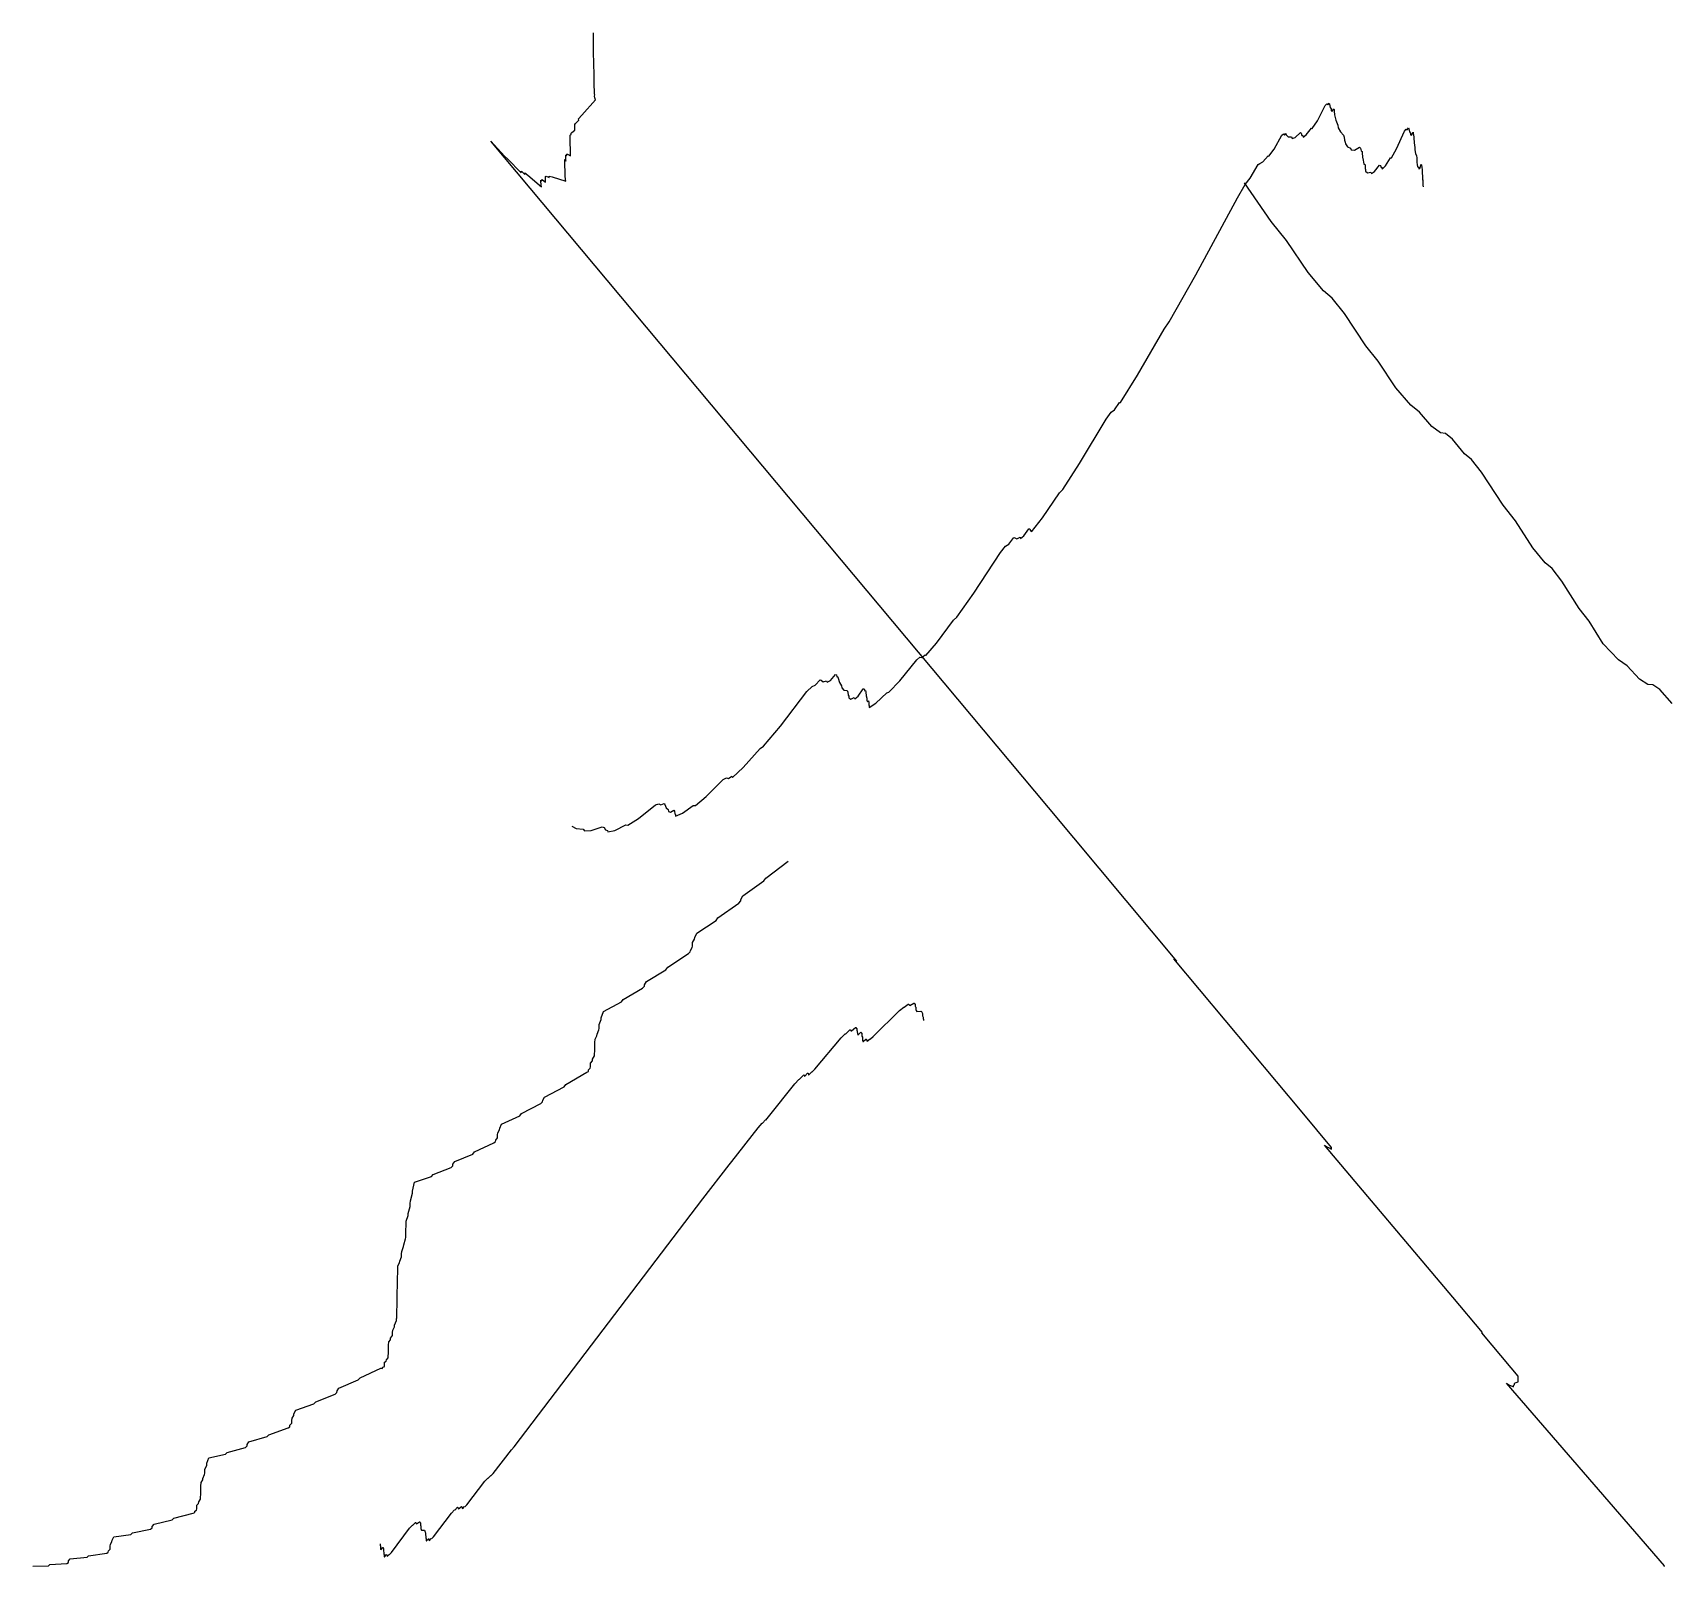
# Model space of a CAD drawing. Header units: metres. Extents: x 0 to 1, y 0 to 1.
# Drawn here: x 0.279 to 0.4181, y 0.6812 to 0.8116 of the extents above; entities that cross this region are included whole.
import ezdxf

# ---------------------------------------------------------------- set-up
doc = ezdxf.new("R2010")
doc.units = ezdxf.units.M

msp = doc.modelspace()

# ---------------------------------------------------------------- linework, layer by layer
at = {"layer": '2', "color": 0}
for p, q in [((0.326695, 0.811513), (0.326695, 0.811622)), ((0.326695, 0.81133), (0.326695, 0.811513)), ((0.326695, 0.811259), (0.326695, 0.81133)), ((0.326695, 0.811155), (0.326695, 0.811259)), ((0.326695, 0.810768), (0.326695, 0.811155)), ((0.326693, 0.80998), (0.326694, 0.810069)), ((0.326721, 0.808994), (0.326693, 0.80998)), ((0.326694, 0.81046), (0.326695, 0.810538)), ((0.326694, 0.810414), (0.326694, 0.81046)), ((0.326694, 0.810305), (0.326694, 0.810414)), ((0.326694, 0.810136), (0.326694, 0.810305)), ((0.326694, 0.810069), (0.326694, 0.810136)), ((0.326695, 0.81065), (0.326695, 0.810768)), ((0.326695, 0.810538), (0.326695, 0.81065)), ((0.326728, 0.808739), (0.326721, 0.808994)), ((0.326728, 0.808631), (0.326728, 0.808739)), ((0.326734, 0.808415), (0.326728, 0.808631)), ((0.326736, 0.808337), (0.326734, 0.808415)), ((0.326736, 0.808228), (0.326736, 0.808337)), ((0.326736, 0.808038), (0.326736, 0.808228)), ((0.326735, 0.807855), (0.326736, 0.807966)), ((0.326742, 0.80775), (0.326735, 0.807855)), ((0.326736, 0.807966), (0.326736, 0.808038)), ((0.326743, 0.807697), (0.326742, 0.80775)), ((0.326743, 0.807584), (0.326743, 0.807697)), ((0.326745, 0.807571), (0.326743, 0.807584)), ((0.326744, 0.807176), (0.326745, 0.807247)), ((0.326744, 0.807072), (0.326744, 0.807176)), ((0.326772, 0.806693), (0.326744, 0.807072)), ((0.326745, 0.807539), (0.326745, 0.807571)), ((0.326745, 0.807431), (0.326745, 0.807539)), ((0.326745, 0.807247), (0.326745, 0.807431)), ((0.325688, 0.804622), (0.326849, 0.805926)), ((0.326779, 0.806577), (0.326772, 0.806693)), ((0.326779, 0.806465), (0.326779, 0.806577)), ((0.326785, 0.806389), (0.326779, 0.806465)), ((0.326787, 0.806343), (0.326785, 0.806389)), ((0.326786, 0.806233), (0.326787, 0.806343)), ((0.326814, 0.806073), (0.326786, 0.806233)), ((0.326821, 0.806007), (0.326814, 0.806073)), ((0.326849, 0.805926), (0.326821, 0.806007)), ((0.388245, 0.804133), (0.388918, 0.805442)), ((0.388918, 0.805442), (0.389045, 0.805563)), ((0.389045, 0.805563), (0.389127, 0.805481)), ((0.389127, 0.805481), (0.389255, 0.805633)), ((0.389255, 0.805633), (0.389279, 0.805535)), ((0.389279, 0.805535), (0.389331, 0.805271)), ((0.32516, 0.803898), (0.325427, 0.804187)), ((0.325421, 0.804293), (0.325688, 0.804622)), ((0.325427, 0.804187), (0.325421, 0.804293)), ((0.387815, 0.803476), (0.388245, 0.804133)), ((0.389331, 0.805271), (0.389413, 0.805138)), ((0.389413, 0.805138), (0.389428, 0.804986)), ((0.389428, 0.804986), (0.38951, 0.80494)), ((0.38951, 0.80494), (0.389638, 0.805149)), ((0.389638, 0.805149), (0.389662, 0.805061)), ((0.389662, 0.805061), (0.389678, 0.804846)), ((0.389678, 0.804846), (0.389702, 0.804789)), ((0.389702, 0.804789), (0.389707, 0.804651)), ((0.389707, 0.804651), (0.389818, 0.804192)), ((0.389818, 0.804192), (0.389994, 0.803753)), ((0.32471, 0.802899), (0.324724, 0.802935)), ((0.32471, 0.80279), (0.32471, 0.802899)), ((0.32471, 0.802608), (0.32471, 0.80279)), ((0.32471, 0.802537), (0.32471, 0.802608)), ((0.324724, 0.802935), (0.324785, 0.802965)), ((0.324784, 0.803077), (0.324845, 0.803147)), ((0.324785, 0.802965), (0.324784, 0.803077)), ((0.324845, 0.803147), (0.325113, 0.803325)), ((0.325098, 0.803803), (0.32516, 0.803898)), ((0.325098, 0.803694), (0.325098, 0.803803)), ((0.325105, 0.803506), (0.325098, 0.803694)), ((0.325106, 0.803434), (0.325105, 0.803506)), ((0.325113, 0.803325), (0.325106, 0.803434)), ((0.384559, 0.801704), (0.385232, 0.80291)), ((0.385232, 0.80291), (0.385359, 0.803012)), ((0.385359, 0.803012), (0.385441, 0.802917)), ((0.385441, 0.802917), (0.385569, 0.80305)), ((0.385569, 0.80305), (0.385593, 0.802948)), ((0.385593, 0.802948), (0.385768, 0.802766)), ((0.385768, 0.802766), (0.386043, 0.802763)), ((0.386043, 0.802763), (0.386095, 0.802635)), ((0.386095, 0.802635), (0.386369, 0.802718)), ((0.386369, 0.802718), (0.386799, 0.80313)), ((0.386799, 0.80313), (0.38688, 0.803081)), ((0.38688, 0.803081), (0.386933, 0.80289)), ((0.386933, 0.80289), (0.387014, 0.802872)), ((0.387014, 0.802872), (0.38703, 0.802741)), ((0.38703, 0.802741), (0.387304, 0.802925)), ((0.387304, 0.802925), (0.387734, 0.803495)), ((0.387734, 0.803495), (0.387815, 0.803476)), ((0.389994, 0.803753), (0.390027, 0.803543)), ((0.390027, 0.803543), (0.390202, 0.803191)), ((0.390202, 0.803191), (0.390477, 0.802921)), ((0.390477, 0.802921), (0.390529, 0.802743)), ((0.390529, 0.802743), (0.390562, 0.802469)), ((0.394986, 0.801759), (0.395658, 0.803256)), ((0.395658, 0.803256), (0.395786, 0.803413)), ((0.395786, 0.803413), (0.395868, 0.803354)), ((0.395868, 0.803354), (0.395996, 0.803542)), ((0.395996, 0.803542), (0.39602, 0.80345)), ((0.39602, 0.80345), (0.396072, 0.803201)), ((0.396072, 0.803201), (0.396154, 0.803091)), ((0.396154, 0.803091), (0.396169, 0.802943)), ((0.396169, 0.802943), (0.396251, 0.80292)), ((0.396251, 0.80292), (0.396379, 0.803164)), ((0.396379, 0.803164), (0.396403, 0.803083)), ((0.396403, 0.803083), (0.396418, 0.802872)), ((0.396418, 0.802872), (0.396443, 0.802823)), ((0.396443, 0.802823), (0.396447, 0.802686)), ((0.396447, 0.802686), (0.396481, 0.802254)), ((0.36538, 0.745729), (0.317956, 0.802411)), ((0.317956, 0.802411), (0.319117, 0.801136)), ((0.324331, 0.801192), (0.324345, 0.801211)), ((0.324331, 0.801083), (0.324331, 0.801192)), ((0.324345, 0.801211), (0.324406, 0.801171)), ((0.324406, 0.801171), (0.324405, 0.801285)), ((0.324405, 0.801285), (0.324466, 0.801285)), ((0.324466, 0.801285), (0.324734, 0.801157)), ((0.324709, 0.802434), (0.32471, 0.802537)), ((0.324716, 0.802019), (0.324709, 0.802434)), ((0.324718, 0.801895), (0.324716, 0.802019)), ((0.324717, 0.801784), (0.324718, 0.801895)), ((0.324719, 0.8017), (0.324717, 0.801784)), ((0.324719, 0.801652), (0.324719, 0.8017)), ((0.324719, 0.801543), (0.324719, 0.801652)), ((0.324726, 0.801348), (0.324719, 0.801543)), ((0.324727, 0.801274), (0.324726, 0.801348)), ((0.324734, 0.801157), (0.324727, 0.801274)), ((0.384129, 0.801113), (0.384559, 0.801704)), ((0.390562, 0.802469), (0.390614, 0.802322)), ((0.390614, 0.802322), (0.390624, 0.802166)), ((0.390624, 0.802166), (0.390799, 0.801916)), ((0.390799, 0.801916), (0.391074, 0.801805)), ((0.391074, 0.801805), (0.391126, 0.801656)), ((0.391126, 0.801656), (0.3914, 0.801632)), ((0.3914, 0.801632), (0.39183, 0.801874)), ((0.39183, 0.801874), (0.391912, 0.801793)), ((0.391912, 0.801793), (0.391964, 0.801582)), ((0.391964, 0.801582), (0.392045, 0.801532)), ((0.392045, 0.801532), (0.392061, 0.801395)), ((0.392061, 0.801395), (0.392094, 0.801048)), ((0.394556, 0.800982), (0.394986, 0.801759)), ((0.396481, 0.802254), (0.396533, 0.801858)), ((0.396533, 0.801858), (0.396543, 0.801656)), ((0.396543, 0.801656), (0.396595, 0.801347)), ((0.396595, 0.801347), (0.396676, 0.801145)), ((0.319117, 0.801136), (0.319385, 0.800889)), ((0.319385, 0.800889), (0.320546, 0.799694)), ((0.320546, 0.799694), (0.320518, 0.799836)), ((0.320518, 0.799836), (0.320579, 0.799811)), ((0.320579, 0.799811), (0.320846, 0.799575)), ((0.32424, 0.800302), (0.324241, 0.800405)), ((0.324268, 0.799881), (0.32424, 0.800302)), ((0.324241, 0.800767), (0.324245, 0.800785)), ((0.324241, 0.800658), (0.324241, 0.800767)), ((0.324241, 0.800476), (0.324241, 0.800658)), ((0.324241, 0.800405), (0.324241, 0.800476)), ((0.324245, 0.800785), (0.324259, 0.800739)), ((0.324259, 0.800739), (0.324258, 0.800853)), ((0.324258, 0.800853), (0.324273, 0.800847)), ((0.324275, 0.799756), (0.324268, 0.799881)), ((0.324273, 0.800847), (0.324334, 0.800696)), ((0.324332, 0.800887), (0.324331, 0.801083)), ((0.324333, 0.800813), (0.324332, 0.800887)), ((0.324334, 0.800696), (0.324333, 0.800813)), ((0.382543, 0.799258), (0.383216, 0.800408)), ((0.383216, 0.800408), (0.383344, 0.800499)), ((0.383344, 0.800499), (0.383618, 0.800641)), ((0.383618, 0.800641), (0.384048, 0.801145)), ((0.384048, 0.801145), (0.384129, 0.801113)), ((0.392094, 0.801048), (0.392146, 0.800786)), ((0.392146, 0.800786), (0.392156, 0.800609)), ((0.392156, 0.800609), (0.392208, 0.800434)), ((0.392208, 0.800434), (0.39229, 0.80044)), ((0.39229, 0.80044), (0.392305, 0.800314)), ((0.392305, 0.800314), (0.392315, 0.800074)), ((0.392315, 0.800074), (0.392331, 0.799979)), ((0.392331, 0.799979), (0.392334, 0.799833)), ((0.392334, 0.799833), (0.392509, 0.799701)), ((0.392509, 0.799701), (0.392783, 0.799774)), ((0.392783, 0.799774), (0.392836, 0.79966)), ((0.392836, 0.79966), (0.39311, 0.799821)), ((0.39311, 0.799821), (0.39354, 0.800352)), ((0.39354, 0.800352), (0.393621, 0.800326)), ((0.393621, 0.800326), (0.393673, 0.800149)), ((0.393673, 0.800149), (0.393755, 0.800154)), ((0.393755, 0.800154), (0.39377, 0.800027)), ((0.39377, 0.800027), (0.394045, 0.800289)), ((0.394045, 0.800289), (0.394474, 0.800979)), ((0.394474, 0.800979), (0.394556, 0.800982)), ((0.396676, 0.801145), (0.396692, 0.800979)), ((0.396692, 0.800979), (0.396702, 0.800714)), ((0.396702, 0.800714), (0.396717, 0.800579)), ((0.396717, 0.800579), (0.39672, 0.800426)), ((0.39672, 0.800426), (0.396772, 0.800218)), ((0.396772, 0.800218), (0.396854, 0.800174)), ((0.396854, 0.800174), (0.39687, 0.800039)), ((0.39687, 0.800039), (0.396951, 0.800081)), ((0.396951, 0.800081), (0.397079, 0.800429)), ((0.397079, 0.800429), (0.397103, 0.800368)), ((0.397103, 0.800368), (0.397119, 0.800169)), ((0.397119, 0.800169), (0.397143, 0.800139)), ((0.397143, 0.800139), (0.397148, 0.800006)), ((0.397148, 0.800006), (0.397158, 0.799668)), ((0.320846, 0.799575), (0.32084, 0.799694)), ((0.32084, 0.799694), (0.321107, 0.799498)), ((0.321107, 0.799498), (0.322269, 0.798521)), ((0.322205, 0.798953), (0.322206, 0.799061)), ((0.322234, 0.798737), (0.322205, 0.798953)), ((0.322206, 0.799061), (0.32222, 0.799076)), ((0.32222, 0.799076), (0.322282, 0.799018)), ((0.32224, 0.798658), (0.322234, 0.798737)), ((0.322269, 0.798521), (0.32224, 0.798658)), ((0.322282, 0.799018), (0.32228, 0.799132)), ((0.32228, 0.799132), (0.322342, 0.799113)), ((0.322342, 0.799113), (0.322609, 0.798906)), ((0.322594, 0.799405), (0.322656, 0.799411)), ((0.322594, 0.799296), (0.322594, 0.799405)), ((0.322601, 0.799099), (0.322594, 0.799296)), ((0.322602, 0.799025), (0.322601, 0.799099)), ((0.322609, 0.798906), (0.322602, 0.799025)), ((0.322656, 0.799411), (0.322923, 0.799315)), ((0.322923, 0.799315), (0.322917, 0.799431)), ((0.322917, 0.799431), (0.323184, 0.799374)), ((0.323184, 0.799374), (0.324345, 0.799003)), ((0.324275, 0.799645), (0.324275, 0.799756)), ((0.324281, 0.799559), (0.324275, 0.799645)), ((0.324283, 0.79951), (0.324281, 0.799559)), ((0.324282, 0.799402), (0.324283, 0.79951)), ((0.32431, 0.799201), (0.324282, 0.799402)), ((0.324317, 0.799125), (0.32431, 0.799201)), ((0.324345, 0.799003), (0.324317, 0.799125)), ((0.381441, 0.797586), (0.382114, 0.798704)), ((0.384325, 0.79557), (0.382036, 0.798866)), ((0.382114, 0.798704), (0.382543, 0.799258)), ((0.397158, 0.799668), (0.397173, 0.799418)), ((0.397173, 0.799418), (0.397176, 0.799243)), ((0.397176, 0.799243), (0.397192, 0.799081)), ((0.397192, 0.799081), (0.397216, 0.799107)), ((0.397216, 0.799107), (0.39722, 0.798985)), ((0.39722, 0.798985), (0.397223, 0.798747)), ((0.397223, 0.798747), (0.397228, 0.798656)), ((0.397228, 0.798656), (0.397229, 0.798511)), ((0.377901, 0.791031), (0.381441, 0.797586)), ((0.385622, 0.793945), (0.384325, 0.79557)), ((0.387463, 0.791242), (0.385622, 0.793945)), ((0.37564, 0.787024), (0.377901, 0.791031)), ((0.38876, 0.78968), (0.387463, 0.791242)), ((0.389496, 0.789038), (0.38876, 0.78968)), ((0.390539, 0.787731), (0.389496, 0.789038)), ((0.39238, 0.784992), (0.390539, 0.787731)), ((0.37295, 0.782486), (0.375211, 0.786407)), ((0.375211, 0.786407), (0.37564, 0.787024)), ((0.393424, 0.783682), (0.39238, 0.784992)), ((0.394905, 0.781427), (0.393424, 0.783682)), ((0.371506, 0.780162), (0.37295, 0.782486)), ((0.396202, 0.779955), (0.394905, 0.781427)), ((0.370291, 0.77875), (0.37072, 0.779338)), ((0.37072, 0.779338), (0.370995, 0.779553)), ((0.370995, 0.779553), (0.371424, 0.780172)), ((0.371424, 0.780172), (0.371506, 0.780162)), ((0.396938, 0.779364), (0.396202, 0.779955)), ((0.397981, 0.778128), (0.396938, 0.779364)), ((0.36803, 0.774988), (0.370291, 0.77875)), ((0.398716, 0.7776), (0.397981, 0.778128)), ((0.399133, 0.777544), (0.398716, 0.7776)), ((0.399724, 0.777068), (0.399133, 0.777544)), ((0.400768, 0.775796), (0.399724, 0.777068)), ((0.366586, 0.772765), (0.36803, 0.774988)), ((0.401359, 0.775318), (0.400768, 0.775796)), ((0.402199, 0.774243), (0.401359, 0.775318)), ((0.40404, 0.771453), (0.402199, 0.774243)), ((0.364867, 0.77035), (0.366311, 0.772486)), ((0.366311, 0.772486), (0.366586, 0.772765)), ((0.405084, 0.770114), (0.40404, 0.771453)), ((0.363285, 0.768821), (0.363714, 0.769442)), ((0.363714, 0.769442), (0.363796, 0.769432)), ((0.363796, 0.769432), (0.363848, 0.769267)), ((0.363848, 0.769267), (0.36393, 0.769288)), ((0.36393, 0.769288), (0.363945, 0.769165)), ((0.363945, 0.769165), (0.364867, 0.77035)), ((0.406565, 0.767817), (0.405084, 0.770114)), ((0.361293, 0.767417), (0.361723, 0.76795)), ((0.361723, 0.76795), (0.361997, 0.76813)), ((0.361997, 0.76813), (0.362427, 0.768694)), ((0.362427, 0.768694), (0.362508, 0.768674)), ((0.362508, 0.768674), (0.362684, 0.768577)), ((0.362684, 0.768577), (0.362958, 0.768707)), ((0.362958, 0.768707), (0.36301, 0.768605)), ((0.36301, 0.768605), (0.363285, 0.768821)), ((0.407608, 0.766542), (0.406565, 0.767817)), ((0.359032, 0.763944), (0.361293, 0.767417)), ((0.4082, 0.766062), (0.407608, 0.766542)), ((0.409039, 0.764985), (0.4082, 0.766062)), ((0.357588, 0.761905), (0.359032, 0.763944)), ((0.41052, 0.762652), (0.409039, 0.764985)), ((0.41136, 0.761573), (0.41052, 0.762652)), ((0.35587, 0.75971), (0.357314, 0.761662)), ((0.357314, 0.761662), (0.357588, 0.761905)), ((0.412551, 0.759645), (0.41136, 0.761573)), ((0.354948, 0.758642), (0.35587, 0.75971)), ((0.413848, 0.758299), (0.412551, 0.759645)), ((0.352727, 0.756495), (0.354172, 0.758288)), ((0.354172, 0.758288), (0.354446, 0.758502)), ((0.354446, 0.758502), (0.354621, 0.758479)), ((0.354621, 0.758479), (0.354896, 0.758723)), ((0.354896, 0.758723), (0.354948, 0.758642)), ((0.414584, 0.757779), (0.413848, 0.758299)), ((0.346831, 0.756527), (0.34726, 0.757047)), ((0.34726, 0.757047), (0.347342, 0.757019)), ((0.347342, 0.757019), (0.347394, 0.756841)), ((0.347394, 0.756841), (0.347476, 0.756844)), ((0.347476, 0.756844), (0.347491, 0.756717)), ((0.347491, 0.756717), (0.347603, 0.756357)), ((0.415627, 0.756644), (0.414584, 0.757779)), ((0.342579, 0.75264), (0.344839, 0.755586)), ((0.344839, 0.755586), (0.345269, 0.756019)), ((0.345269, 0.756019), (0.345543, 0.756136)), ((0.345543, 0.756136), (0.345973, 0.756599)), ((0.345973, 0.756599), (0.346055, 0.75656)), ((0.346055, 0.75656), (0.34623, 0.756423)), ((0.34623, 0.756423), (0.346504, 0.756489)), ((0.346504, 0.756489), (0.346556, 0.756374)), ((0.346556, 0.756374), (0.346831, 0.756527)), ((0.347603, 0.756357), (0.347778, 0.756073)), ((0.347778, 0.756073), (0.347812, 0.755892)), ((0.347812, 0.755892), (0.347987, 0.755696)), ((0.347987, 0.755696), (0.348261, 0.75567)), ((0.348261, 0.75567), (0.348314, 0.755537)), ((0.348314, 0.755537), (0.348347, 0.755293)), ((0.348347, 0.755293), (0.348399, 0.755192)), ((0.349185, 0.755199), (0.349615, 0.755822)), ((0.349615, 0.755822), (0.349696, 0.755813)), ((0.349696, 0.755813), (0.349748, 0.755648)), ((0.349748, 0.755648), (0.34983, 0.75567)), ((0.34983, 0.75567), (0.349846, 0.755547)), ((0.349846, 0.755547), (0.349879, 0.75523)), ((0.350708, 0.754609), (0.35163, 0.755489)), ((0.35163, 0.755489), (0.351805, 0.755529)), ((0.351805, 0.755529), (0.352727, 0.756495)), ((0.416362, 0.756188), (0.415627, 0.756644)), ((0.416779, 0.756172), (0.416362, 0.756188)), ((0.41737, 0.755753), (0.416779, 0.756172)), ((0.418414, 0.754582), (0.41737, 0.755753)), ((0.348399, 0.755192), (0.348409, 0.755045)), ((0.348409, 0.755045), (0.348584, 0.75495)), ((0.348584, 0.75495), (0.348859, 0.755082)), ((0.348859, 0.755082), (0.348911, 0.75498)), ((0.348911, 0.75498), (0.349185, 0.755199)), ((0.349879, 0.75523), (0.349931, 0.755014)), ((0.349931, 0.755014), (0.349941, 0.754845)), ((0.349941, 0.754845), (0.349993, 0.754716)), ((0.349993, 0.754716), (0.350075, 0.754795)), ((0.350075, 0.754795), (0.35009, 0.754683)), ((0.35009, 0.754683), (0.3501, 0.754451)), ((0.3501, 0.754451), (0.350116, 0.75437)), ((0.350116, 0.75437), (0.350119, 0.754227)), ((0.350119, 0.754227), (0.350708, 0.754609)), ((0.341135, 0.750937), (0.342579, 0.75264)), ((0.339416, 0.749142), (0.34086, 0.750758)), ((0.34086, 0.750758), (0.341135, 0.750937)), ((0.338167, 0.748202), (0.338442, 0.748382)), ((0.338442, 0.748382), (0.338494, 0.748289)), ((0.338494, 0.748289), (0.339416, 0.749142)), ((0.336274, 0.746659), (0.337718, 0.748116)), ((0.337718, 0.748116), (0.337992, 0.748265)), ((0.337992, 0.748265), (0.338167, 0.748202)), ((0.330527, 0.744785), (0.331971, 0.745953)), ((0.331971, 0.745953), (0.332245, 0.746048)), ((0.332245, 0.746048), (0.332421, 0.745949)), ((0.332421, 0.745949), (0.332695, 0.746075)), ((0.332695, 0.746075), (0.332747, 0.745971)), ((0.332747, 0.745971), (0.332859, 0.745697)), ((0.332859, 0.745697), (0.333034, 0.745547)), ((0.333034, 0.745547), (0.333068, 0.745391)), ((0.334254, 0.745244), (0.335176, 0.745908)), ((0.335176, 0.745908), (0.335351, 0.745907)), ((0.335351, 0.745907), (0.336274, 0.746659)), ((0.376293, 0.732656), (0.36538, 0.745729)), ((0.324834, 0.744153), (0.32521, 0.743935)), ((0.328507, 0.743774), (0.329429, 0.744254)), ((0.329429, 0.744254), (0.329605, 0.744218)), ((0.329605, 0.744218), (0.330527, 0.744785)), ((0.333068, 0.745391), (0.333243, 0.745328)), ((0.333243, 0.745328), (0.333517, 0.74551)), ((0.333517, 0.74551), (0.333569, 0.745418)), ((0.333569, 0.745418), (0.333603, 0.745199)), ((0.333603, 0.745199), (0.333655, 0.745137)), ((0.333655, 0.745137), (0.333665, 0.744998)), ((0.333665, 0.744998), (0.334254, 0.745244)), ((0.32521, 0.743935), (0.325799, 0.743875)), ((0.325799, 0.743875), (0.325911, 0.743736)), ((0.325911, 0.743736), (0.3265, 0.743762)), ((0.3265, 0.743762), (0.327422, 0.744084)), ((0.327422, 0.744084), (0.327598, 0.744017)), ((0.327598, 0.744017), (0.327709, 0.743816)), ((0.327709, 0.743816), (0.327885, 0.743781)), ((0.327885, 0.743781), (0.327918, 0.743647)), ((0.327918, 0.743647), (0.328507, 0.743774)), ((0.341332, 0.739726), (0.343231, 0.741172)), ((0.33939, 0.738209), (0.341161, 0.739488)), ((0.341161, 0.739488), (0.341332, 0.739726)), ((0.337274, 0.73635), (0.339045, 0.737582)), ((0.339045, 0.737582), (0.339204, 0.737784)), ((0.339204, 0.737784), (0.33922, 0.737918)), ((0.33922, 0.737918), (0.33939, 0.738209)), ((0.335464, 0.735053), (0.337115, 0.736131)), ((0.337115, 0.736131), (0.337274, 0.73635)), ((0.335119, 0.734249), (0.335278, 0.734532)), ((0.335278, 0.734532), (0.335293, 0.734674)), ((0.335293, 0.734674), (0.335464, 0.735053)), ((0.332995, 0.732145), (0.334766, 0.7333)), ((0.334766, 0.7333), (0.334915, 0.73345)), ((0.334915, 0.73345), (0.334929, 0.73358)), ((0.334929, 0.73358), (0.335088, 0.733816)), ((0.335088, 0.733816), (0.335102, 0.733928)), ((0.335102, 0.733928), (0.335104, 0.734054)), ((0.335104, 0.734054), (0.335119, 0.734249)), ((0.331185, 0.730925), (0.332836, 0.731933)), ((0.332836, 0.731933), (0.332995, 0.732145)), ((0.38694, 0.719829), (0.376026, 0.732862)), ((0.376026, 0.732862), (0.376293, 0.732656)), ((0.329212, 0.729391), (0.330863, 0.730351)), ((0.330863, 0.730351), (0.331011, 0.730528)), ((0.331011, 0.730528), (0.331026, 0.73066)), ((0.331026, 0.73066), (0.331185, 0.730925)), ((0.327524, 0.72837), (0.329063, 0.729196)), ((0.329063, 0.729196), (0.329212, 0.729391)), ((0.353101, 0.728742), (0.353447, 0.72901)), ((0.353447, 0.72901), (0.3535, 0.729003)), ((0.3535, 0.729003), (0.353504, 0.728967)), ((0.353504, 0.728967), (0.353541, 0.728957)), ((0.353541, 0.728957), (0.353547, 0.728907)), ((0.353547, 0.728907), (0.353583, 0.728894)), ((0.353583, 0.728894), (0.353929, 0.729099)), ((0.353929, 0.729099), (0.353982, 0.729083)), ((0.353982, 0.729083), (0.353988, 0.729044)), ((0.353988, 0.729044), (0.354041, 0.729003)), ((0.354041, 0.729003), (0.35405, 0.728949)), ((0.35405, 0.728949), (0.35405, 0.72891)), ((0.35405, 0.72891), (0.354054, 0.728875)), ((0.354054, 0.728875), (0.354055, 0.728822)), ((0.327179, 0.727276), (0.327338, 0.727693)), ((0.327338, 0.727693), (0.327353, 0.727848)), ((0.327353, 0.727848), (0.327524, 0.72837)), ((0.350481, 0.726251), (0.352719, 0.728456)), ((0.352719, 0.728456), (0.353064, 0.728748)), ((0.353064, 0.728748), (0.353101, 0.728742)), ((0.354055, 0.728822), (0.354059, 0.728785)), ((0.354059, 0.728785), (0.354095, 0.728761)), ((0.354095, 0.728761), (0.354101, 0.728709)), ((0.354101, 0.728709), (0.354102, 0.728667)), ((0.354102, 0.728667), (0.354107, 0.728591)), ((0.354107, 0.728591), (0.354108, 0.728531)), ((0.354108, 0.728531), (0.354112, 0.728493)), ((0.354112, 0.728493), (0.354149, 0.728465)), ((0.354149, 0.728465), (0.354155, 0.728412)), ((0.354155, 0.728412), (0.354191, 0.728382)), ((0.354191, 0.728382), (0.354537, 0.72842)), ((0.354537, 0.72842), (0.35459, 0.728378)), ((0.35459, 0.728378), (0.354596, 0.728336)), ((0.354596, 0.728336), (0.354649, 0.72827)), ((0.354649, 0.72827), (0.354658, 0.728211)), ((0.354658, 0.728211), (0.354658, 0.728172)), ((0.354658, 0.728172), (0.354664, 0.728126)), ((0.354664, 0.728126), (0.354665, 0.72807)), ((0.354665, 0.72807), (0.354671, 0.728022)), ((0.354671, 0.728022), (0.354724, 0.727892)), ((0.354724, 0.727892), (0.354732, 0.727824)), ((0.354732, 0.727824), (0.354733, 0.72778)), ((0.354733, 0.72778), (0.354741, 0.727688)), ((0.354741, 0.727688), (0.354743, 0.727625)), ((0.326826, 0.726029), (0.326974, 0.726305)), ((0.326974, 0.726305), (0.326989, 0.726446)), ((0.326989, 0.726446), (0.327148, 0.726817)), ((0.327148, 0.726817), (0.327162, 0.726941)), ((0.327162, 0.726941), (0.327163, 0.727068)), ((0.327163, 0.727068), (0.327179, 0.727276)), ((0.345516, 0.723485), (0.347754, 0.726131)), ((0.347754, 0.726131), (0.3481, 0.726491)), ((0.3481, 0.726491), (0.348136, 0.726492)), ((0.348136, 0.726492), (0.348482, 0.726829)), ((0.348482, 0.726829), (0.348535, 0.726832)), ((0.348535, 0.726832), (0.348539, 0.726797)), ((0.348539, 0.726797), (0.348576, 0.726794)), ((0.348576, 0.726794), (0.348582, 0.726745)), ((0.348582, 0.726745), (0.348619, 0.72674)), ((0.348619, 0.72674), (0.348964, 0.727013)), ((0.348964, 0.727013), (0.349018, 0.727007)), ((0.349018, 0.727007), (0.349023, 0.726969)), ((0.349023, 0.726969), (0.349077, 0.726939)), ((0.349077, 0.726939), (0.349085, 0.726886)), ((0.349085, 0.726886), (0.349085, 0.726848)), ((0.349085, 0.726848), (0.349088, 0.726815)), ((0.349088, 0.726815), (0.349088, 0.726762)), ((0.349088, 0.726762), (0.349091, 0.726727)), ((0.349091, 0.726727), (0.349116, 0.726723)), ((0.349116, 0.726723), (0.34912, 0.726674)), ((0.34912, 0.726674), (0.349121, 0.726632)), ((0.349121, 0.726632), (0.349125, 0.726559)), ((0.349125, 0.726559), (0.349125, 0.726499)), ((0.349125, 0.726499), (0.349128, 0.726464)), ((0.349128, 0.726464), (0.349153, 0.726455)), ((0.349153, 0.726455), (0.349157, 0.726405)), ((0.349157, 0.726405), (0.349183, 0.726394)), ((0.349183, 0.726394), (0.349421, 0.726615)), ((0.349421, 0.726615), (0.349458, 0.726601)), ((0.349458, 0.726601), (0.349462, 0.726563)), ((0.349462, 0.726563), (0.349498, 0.726525)), ((0.349498, 0.726525), (0.349504, 0.72647)), ((0.349504, 0.72647), (0.349505, 0.726431)), ((0.349505, 0.726431), (0.349508, 0.726388)), ((0.349508, 0.726388), (0.349509, 0.726333)), ((0.349509, 0.726333), (0.349513, 0.726288)), ((0.349513, 0.726288), (0.34955, 0.726187)), ((0.34955, 0.726187), (0.349556, 0.726123)), ((0.349556, 0.726123), (0.349556, 0.726079)), ((0.349556, 0.726079), (0.349562, 0.725991)), ((0.349967, 0.725865), (0.350205, 0.726067)), ((0.350205, 0.726067), (0.350242, 0.72605)), ((0.350242, 0.72605), (0.350481, 0.726251)), ((0.326764, 0.724616), (0.326777, 0.724694)), ((0.326777, 0.724694), (0.326778, 0.724817)), ((0.326778, 0.724817), (0.326792, 0.724976)), ((0.326792, 0.724976), (0.326794, 0.725081)), ((0.326794, 0.725206), (0.326795, 0.725394)), ((0.326794, 0.725081), (0.326794, 0.725206)), ((0.326795, 0.725394), (0.32681, 0.725599)), ((0.32681, 0.725599), (0.326811, 0.725734)), ((0.326811, 0.725734), (0.326826, 0.726029)), ((0.349562, 0.725991), (0.349563, 0.725929)), ((0.349563, 0.725929), (0.349565, 0.725893)), ((0.349565, 0.725893), (0.349591, 0.725883)), ((0.349591, 0.725883), (0.349595, 0.725833)), ((0.349595, 0.725833), (0.34962, 0.725821)), ((0.34962, 0.725821), (0.349858, 0.726028)), ((0.349858, 0.726028), (0.349895, 0.726012)), ((0.349895, 0.726012), (0.349899, 0.725973)), ((0.349899, 0.725973), (0.349936, 0.725933)), ((0.349936, 0.725933), (0.349942, 0.725878)), ((0.349942, 0.725878), (0.349967, 0.725865)), ((0.326113, 0.72321), (0.326252, 0.723287)), ((0.326252, 0.723287), (0.326265, 0.723409)), ((0.326265, 0.723409), (0.326413, 0.723566)), ((0.326413, 0.723566), (0.326426, 0.723671)), ((0.326426, 0.723671), (0.326428, 0.723796)), ((0.326428, 0.723796), (0.326442, 0.723984)), ((0.326442, 0.723984), (0.32659, 0.724188)), ((0.32659, 0.724188), (0.326605, 0.724322)), ((0.326605, 0.724322), (0.326764, 0.724616)), ((0.345277, 0.723238), (0.345516, 0.723485)), ((0.322532, 0.721092), (0.324183, 0.721981)), ((0.324183, 0.721981), (0.324342, 0.722182)), ((0.324342, 0.722182), (0.326113, 0.72321)), ((0.341578, 0.71941), (0.343816, 0.722223)), ((0.343816, 0.722223), (0.344162, 0.722609)), ((0.344162, 0.722609), (0.344199, 0.722613)), ((0.344199, 0.722613), (0.344544, 0.722975)), ((0.344544, 0.722975), (0.344598, 0.722982)), ((0.344598, 0.722982), (0.3446, 0.722947)), ((0.3446, 0.722947), (0.344626, 0.722942)), ((0.344626, 0.722942), (0.34463, 0.722893)), ((0.34463, 0.722893), (0.344655, 0.722885)), ((0.344655, 0.722885), (0.344894, 0.72314)), ((0.344894, 0.72314), (0.34493, 0.723131)), ((0.34493, 0.723131), (0.344934, 0.723093)), ((0.344934, 0.723093), (0.344971, 0.72306)), ((0.344971, 0.72306), (0.344977, 0.723006)), ((0.344977, 0.723006), (0.345002, 0.722998)), ((0.345002, 0.722998), (0.345241, 0.723248)), ((0.345241, 0.723248), (0.345277, 0.723238)), ((0.320559, 0.719698), (0.32221, 0.720541)), ((0.32221, 0.720541), (0.322358, 0.720707)), ((0.322358, 0.720707), (0.322373, 0.720838)), ((0.322373, 0.720838), (0.322532, 0.721092)), ((0.318871, 0.718799), (0.320411, 0.719514)), ((0.320411, 0.719514), (0.320559, 0.719698)), ((0.341065, 0.718885), (0.341303, 0.719152)), ((0.341303, 0.719152), (0.34134, 0.719145)), ((0.34134, 0.719145), (0.341578, 0.71941)), ((0.389451, 0.716801), (0.38694, 0.719829)), ((0.31852, 0.717645), (0.318534, 0.717754)), ((0.318534, 0.717754), (0.318535, 0.717879)), ((0.318535, 0.717879), (0.318549, 0.718071)), ((0.318549, 0.718071), (0.318697, 0.718319)), ((0.318697, 0.718319), (0.318712, 0.718458)), ((0.318712, 0.718458), (0.318871, 0.718799)), ((0.338455, 0.71562), (0.340694, 0.718496)), ((0.340694, 0.718496), (0.341039, 0.718891)), ((0.341039, 0.718891), (0.341065, 0.718885)), ((0.316421, 0.716257), (0.316569, 0.716434)), ((0.316569, 0.716434), (0.31822, 0.717199)), ((0.31822, 0.717199), (0.318359, 0.717317)), ((0.318359, 0.717317), (0.318372, 0.717443)), ((0.318372, 0.717443), (0.31852, 0.717645)), ((0.399775, 0.704089), (0.388862, 0.717012)), ((0.388862, 0.717012), (0.389129, 0.716808)), ((0.389129, 0.716808), (0.389191, 0.716809)), ((0.389191, 0.716809), (0.389458, 0.716685)), ((0.389458, 0.716685), (0.389451, 0.716801)), ((0.313041, 0.714512), (0.314581, 0.715109)), ((0.314581, 0.715109), (0.314719, 0.715254)), ((0.314719, 0.715254), (0.314732, 0.715383)), ((0.314732, 0.715383), (0.314881, 0.715613)), ((0.314881, 0.715613), (0.316421, 0.716257)), ((0.335979, 0.712448), (0.338217, 0.715348)), ((0.338217, 0.715348), (0.338455, 0.71562)), ((0.311296, 0.713104), (0.311467, 0.713863)), ((0.311467, 0.713863), (0.312903, 0.71435)), ((0.312903, 0.71435), (0.313041, 0.714512)), ((0.311107, 0.71206), (0.311122, 0.712289)), ((0.311122, 0.712289), (0.311281, 0.712927)), ((0.311281, 0.712927), (0.311296, 0.713104)), ((0.321484, 0.693357), (0.335979, 0.712448)), ((0.31077, 0.710552), (0.310918, 0.711034)), ((0.310918, 0.711034), (0.310932, 0.711195)), ((0.310932, 0.711195), (0.311091, 0.711787)), ((0.311091, 0.711787), (0.311105, 0.711931)), ((0.311105, 0.711931), (0.311107, 0.71206)), ((0.310722, 0.709273), (0.310736, 0.709452)), ((0.310736, 0.709452), (0.310737, 0.709559)), ((0.310737, 0.709684), (0.310739, 0.709874)), ((0.310737, 0.709559), (0.310737, 0.709684)), ((0.310739, 0.709874), (0.310753, 0.710099)), ((0.310753, 0.710099), (0.310754, 0.710236)), ((0.310754, 0.710236), (0.31077, 0.710552)), ((0.310385, 0.707973), (0.310534, 0.708383)), ((0.310534, 0.708383), (0.310548, 0.708537)), ((0.310548, 0.708537), (0.310707, 0.709052)), ((0.310707, 0.709052), (0.31072, 0.709149)), ((0.31072, 0.709149), (0.310722, 0.709273)), ((0.310041, 0.706281), (0.310057, 0.706742)), ((0.310057, 0.706742), (0.310195, 0.707011)), ((0.310195, 0.707011), (0.310208, 0.707152)), ((0.310208, 0.707152), (0.310357, 0.707515)), ((0.310357, 0.707515), (0.31037, 0.707638)), ((0.31037, 0.707638), (0.310371, 0.707765)), ((0.310371, 0.707765), (0.310385, 0.707973)), ((0.310009, 0.705011), (0.310023, 0.705324)), ((0.310023, 0.705324), (0.310024, 0.705443)), ((0.310024, 0.705569), (0.310026, 0.705772)), ((0.310024, 0.705443), (0.310024, 0.705569)), ((0.310026, 0.705772), (0.31004, 0.706132)), ((0.31004, 0.706132), (0.310041, 0.706281)), ((0.309991, 0.704028), (0.309993, 0.704229)), ((0.309991, 0.703841), (0.309991, 0.704028)), ((0.309991, 0.703716), (0.309991, 0.703841)), ((0.309993, 0.704363), (0.309994, 0.704653)), ((0.309993, 0.704229), (0.309993, 0.704363)), ((0.309994, 0.704653), (0.310007, 0.704875)), ((0.310007, 0.704875), (0.310009, 0.705011)), ((0.402287, 0.701086), (0.399775, 0.704089)), ((0.309957, 0.702339), (0.309958, 0.702439)), ((0.309958, 0.702564), (0.30996, 0.702746)), ((0.309958, 0.702439), (0.309958, 0.702564)), ((0.30996, 0.702746), (0.309973, 0.702897)), ((0.309973, 0.702897), (0.309974, 0.703026)), ((0.309974, 0.703026), (0.309988, 0.703262)), ((0.309988, 0.703262), (0.30999, 0.703336)), ((0.30999, 0.703458), (0.309991, 0.703611)), ((0.30999, 0.703336), (0.30999, 0.703458)), ((0.309991, 0.703611), (0.309991, 0.703716)), ((0.309593, 0.700947), (0.309594, 0.701072)), ((0.309594, 0.701072), (0.309609, 0.701269)), ((0.309609, 0.701269), (0.309757, 0.70156)), ((0.309757, 0.70156), (0.309771, 0.701703)), ((0.309771, 0.701703), (0.30993, 0.702091)), ((0.30993, 0.702091), (0.309942, 0.702118)), ((0.309942, 0.702118), (0.309944, 0.702236)), ((0.309944, 0.702236), (0.309957, 0.702339)), ((0.402226, 0.701046), (0.402287, 0.701086)), ((0.404737, 0.698083), (0.402226, 0.701046)), ((0.30925, 0.699501), (0.309251, 0.699688)), ((0.309251, 0.699688), (0.309264, 0.699882)), ((0.309264, 0.699882), (0.309266, 0.700016)), ((0.309266, 0.700016), (0.30928, 0.700299)), ((0.30928, 0.700299), (0.309418, 0.700458)), ((0.309418, 0.700458), (0.309431, 0.700588)), ((0.309431, 0.700588), (0.30958, 0.700834)), ((0.30958, 0.700834), (0.309593, 0.700947)), ((0.308895, 0.698161), (0.308907, 0.698256)), ((0.308907, 0.698256), (0.308908, 0.69838)), ((0.308908, 0.69838), (0.308922, 0.698556)), ((0.308922, 0.698556), (0.30906, 0.698644)), ((0.30906, 0.698644), (0.309073, 0.698767)), ((0.309073, 0.698767), (0.309221, 0.698935)), ((0.309221, 0.698935), (0.309234, 0.699003)), ((0.309234, 0.699003), (0.309235, 0.699125)), ((0.309235, 0.699125), (0.309248, 0.699272)), ((0.309248, 0.699272), (0.30925, 0.699376)), ((0.30925, 0.699376), (0.30925, 0.699501)), ((0.305034, 0.696345), (0.306685, 0.69704)), ((0.306685, 0.69704), (0.306844, 0.697222)), ((0.306844, 0.697222), (0.308615, 0.698041)), ((0.308615, 0.698041), (0.308744, 0.698009)), ((0.308744, 0.698009), (0.308756, 0.698121)), ((0.308756, 0.698121), (0.308895, 0.698161)), ((0.405315, 0.697373), (0.404737, 0.698083)), ((0.405062, 0.696788), (0.40533, 0.696891)), ((0.405315, 0.697264), (0.405315, 0.697373)), ((0.405321, 0.697074), (0.405315, 0.697264)), ((0.405323, 0.697001), (0.405321, 0.697074)), ((0.40533, 0.696891), (0.405323, 0.697001)), ((0.303061, 0.695184), (0.304712, 0.695832)), ((0.304712, 0.695832), (0.30486, 0.695981)), ((0.30486, 0.695981), (0.304875, 0.696111)), ((0.304875, 0.696111), (0.305034, 0.696345)), ((0.415251, 0.684156), (0.404337, 0.696773)), ((0.404337, 0.696773), (0.404604, 0.696577)), ((0.404604, 0.696577), (0.404666, 0.696579)), ((0.404666, 0.696579), (0.404933, 0.696463)), ((0.404927, 0.696579), (0.404941, 0.69661)), ((0.404933, 0.696463), (0.404927, 0.696579)), ((0.404941, 0.69661), (0.405002, 0.696623)), ((0.405001, 0.696736), (0.405062, 0.696788)), ((0.405002, 0.696623), (0.405001, 0.696736)), ((0.301199, 0.694025), (0.301213, 0.694162)), ((0.301213, 0.694162), (0.301372, 0.694484)), ((0.301372, 0.694484), (0.302912, 0.695018)), ((0.302912, 0.695018), (0.303061, 0.695184)), ((0.299071, 0.69239), (0.300722, 0.692961)), ((0.300722, 0.692961), (0.30086, 0.693063)), ((0.30086, 0.693063), (0.300874, 0.693188)), ((0.300874, 0.693188), (0.301022, 0.693371)), ((0.301022, 0.693371), (0.301035, 0.693479)), ((0.301035, 0.693479), (0.301037, 0.693604)), ((0.301037, 0.693604), (0.301051, 0.693794)), ((0.301051, 0.693794), (0.301199, 0.694025)), ((0.31994, 0.691358), (0.321484, 0.693357)), ((0.295543, 0.690885), (0.297083, 0.6913)), ((0.297083, 0.6913), (0.297221, 0.691429)), ((0.297221, 0.691429), (0.297234, 0.691556)), ((0.297234, 0.691556), (0.297383, 0.691768)), ((0.297383, 0.691768), (0.298922, 0.692231)), ((0.298922, 0.692231), (0.299071, 0.69239)), ((0.319702, 0.691098), (0.31994, 0.691358)), ((0.293795, 0.689805), (0.29381, 0.689955)), ((0.29381, 0.689955), (0.293969, 0.690421)), ((0.293969, 0.690421), (0.295405, 0.690739)), ((0.295405, 0.690739), (0.295543, 0.690885)), ((0.318158, 0.689097), (0.319702, 0.691098)), ((0.293318, 0.68831), (0.293457, 0.688537)), ((0.293457, 0.688537), (0.29347, 0.688674)), ((0.29347, 0.688674), (0.293618, 0.688992)), ((0.293618, 0.688992), (0.293632, 0.689111)), ((0.293632, 0.689111), (0.293633, 0.689238)), ((0.293633, 0.689238), (0.293647, 0.689441)), ((0.293647, 0.689441), (0.293795, 0.689805)), ((0.317455, 0.68844), (0.317693, 0.688702)), ((0.317693, 0.688702), (0.317718, 0.688692)), ((0.317718, 0.688692), (0.317957, 0.68893)), ((0.317957, 0.68893), (0.317994, 0.688918)), ((0.317994, 0.688918), (0.318158, 0.689097)), ((0.293272, 0.686991), (0.293274, 0.687113)), ((0.293274, 0.687113), (0.293287, 0.687268)), ((0.293287, 0.687268), (0.293288, 0.687372)), ((0.293288, 0.687497), (0.29329, 0.687685)), ((0.293288, 0.687372), (0.293288, 0.687497)), ((0.29329, 0.687685), (0.293303, 0.687886)), ((0.293303, 0.687886), (0.293304, 0.68802)), ((0.293304, 0.68802), (0.293318, 0.68831)), ((0.315911, 0.686434), (0.317455, 0.68844)), ((0.291002, 0.685282), (0.292654, 0.685726)), ((0.292654, 0.685726), (0.292783, 0.685757)), ((0.292783, 0.685757), (0.292795, 0.685875)), ((0.292795, 0.685875), (0.292933, 0.685983)), ((0.292933, 0.685983), (0.292946, 0.686084)), ((0.292946, 0.686084), (0.292947, 0.686209)), ((0.292947, 0.686209), (0.29296, 0.686392)), ((0.29296, 0.686392), (0.293098, 0.686546)), ((0.293098, 0.686546), (0.293112, 0.686676)), ((0.293112, 0.686676), (0.29326, 0.686917)), ((0.29326, 0.686917), (0.293272, 0.686991)), ((0.313077, 0.683707), (0.314621, 0.685727)), ((0.314621, 0.685727), (0.31486, 0.68599)), ((0.31486, 0.68599), (0.314885, 0.685981)), ((0.314885, 0.685981), (0.315123, 0.686221)), ((0.315123, 0.686221), (0.31516, 0.68621)), ((0.31516, 0.68621), (0.315163, 0.686174)), ((0.315163, 0.686174), (0.315188, 0.68616)), ((0.315188, 0.68616), (0.315192, 0.686109)), ((0.315192, 0.686109), (0.315218, 0.686094)), ((0.315218, 0.686094), (0.315456, 0.68627)), ((0.315456, 0.68627), (0.315493, 0.686249)), ((0.315493, 0.686249), (0.315497, 0.68621)), ((0.315497, 0.68621), (0.315533, 0.686165)), ((0.315533, 0.686165), (0.315539, 0.68611)), ((0.315539, 0.68611), (0.315557, 0.686094)), ((0.315557, 0.686094), (0.315721, 0.686276)), ((0.315721, 0.686276), (0.315746, 0.686255)), ((0.315746, 0.686255), (0.315911, 0.686434)), ((0.287474, 0.684047), (0.289014, 0.684344)), ((0.289014, 0.684344), (0.289153, 0.684462)), ((0.289153, 0.684462), (0.289166, 0.684588)), ((0.289166, 0.684588), (0.289314, 0.684789)), ((0.289314, 0.684789), (0.290854, 0.685134)), ((0.290854, 0.685134), (0.291002, 0.685282)), ((0.309505, 0.682371), (0.311048, 0.684427)), ((0.311048, 0.684427), (0.311287, 0.684696)), ((0.311287, 0.684696), (0.311312, 0.684687)), ((0.311312, 0.684687), (0.311551, 0.684933)), ((0.311551, 0.684933), (0.311587, 0.684922)), ((0.311587, 0.684922), (0.31159, 0.684886)), ((0.31159, 0.684886), (0.311615, 0.684873)), ((0.311615, 0.684873), (0.311619, 0.684823)), ((0.311619, 0.684823), (0.311645, 0.684808)), ((0.311645, 0.684808), (0.311883, 0.68499)), ((0.311883, 0.68499), (0.31192, 0.68497)), ((0.31192, 0.68497), (0.311924, 0.68493)), ((0.311924, 0.68493), (0.311961, 0.684886)), ((0.311961, 0.684886), (0.311966, 0.684831)), ((0.311966, 0.684831), (0.311967, 0.684793)), ((0.311967, 0.684793), (0.311969, 0.684758)), ((0.311969, 0.684758), (0.31197, 0.684704)), ((0.31197, 0.684704), (0.311972, 0.684666)), ((0.311972, 0.684666), (0.311998, 0.684641)), ((0.311998, 0.684641), (0.312002, 0.684588)), ((0.312002, 0.684588), (0.312002, 0.684546)), ((0.312002, 0.684546), (0.312006, 0.68447)), ((0.312006, 0.68447), (0.312007, 0.68441)), ((0.312007, 0.68441), (0.312009, 0.684372)), ((0.312009, 0.684372), (0.312035, 0.684341)), ((0.312035, 0.684341), (0.312039, 0.684288)), ((0.285587, 0.682895), (0.2856, 0.683083)), ((0.2856, 0.683083), (0.285739, 0.683282)), ((0.285739, 0.683282), (0.285752, 0.683416)), ((0.285752, 0.683416), (0.2859, 0.683704)), ((0.2859, 0.683704), (0.287336, 0.683912)), ((0.287336, 0.683912), (0.287474, 0.684047)), ((0.308542, 0.683099), (0.308542, 0.683061)), ((0.308542, 0.683061), (0.308544, 0.683028)), ((0.308544, 0.683028), (0.308544, 0.682974)), ((0.308544, 0.682974), (0.308546, 0.682939)), ((0.308546, 0.682939), (0.308564, 0.682934)), ((0.312039, 0.684288), (0.312064, 0.684255)), ((0.312064, 0.684255), (0.312303, 0.68427)), ((0.312303, 0.68427), (0.312339, 0.684224)), ((0.312339, 0.684224), (0.312343, 0.684182)), ((0.312343, 0.684182), (0.31238, 0.684112)), ((0.31238, 0.684112), (0.312386, 0.684053)), ((0.312386, 0.684053), (0.312386, 0.684014)), ((0.312386, 0.684014), (0.31239, 0.683967)), ((0.31239, 0.683967), (0.312391, 0.683912)), ((0.312391, 0.683912), (0.312395, 0.683863)), ((0.312395, 0.683863), (0.312431, 0.68373)), ((0.312431, 0.68373), (0.312437, 0.683661)), ((0.312437, 0.683661), (0.312438, 0.683617)), ((0.312438, 0.683617), (0.312443, 0.683524)), ((0.312443, 0.683524), (0.312444, 0.683461)), ((0.312444, 0.683461), (0.312446, 0.683425)), ((0.312446, 0.683425), (0.312464, 0.683413)), ((0.312464, 0.683413), (0.312466, 0.683363)), ((0.312466, 0.683363), (0.312484, 0.683348)), ((0.312484, 0.683348), (0.312648, 0.683536)), ((0.312648, 0.683536), (0.312674, 0.683517)), ((0.312674, 0.683517), (0.312676, 0.683477)), ((0.312676, 0.683477), (0.312702, 0.683434)), ((0.312702, 0.683434), (0.312706, 0.683379)), ((0.312706, 0.683379), (0.312723, 0.683364)), ((0.312723, 0.683364), (0.312888, 0.683547)), ((0.312888, 0.683547), (0.312913, 0.683526)), ((0.312913, 0.683526), (0.313077, 0.683707)), ((0.417762, 0.681224), (0.415251, 0.684156)), ((0.282029, 0.681529), (0.282042, 0.681653)), ((0.282042, 0.681653), (0.28218, 0.681834)), ((0.28218, 0.681834), (0.283616, 0.68197)), ((0.283616, 0.68197), (0.283754, 0.682099)), ((0.283754, 0.682099), (0.285294, 0.682319)), ((0.285294, 0.682319), (0.285423, 0.682391)), ((0.285423, 0.682391), (0.285435, 0.682513)), ((0.285435, 0.682513), (0.285574, 0.682666)), ((0.285574, 0.682666), (0.285586, 0.68277)), ((0.285586, 0.68277), (0.285587, 0.682895)), ((0.308564, 0.682934), (0.308566, 0.682884)), ((0.308566, 0.682884), (0.308567, 0.682842)), ((0.308567, 0.682842), (0.308569, 0.682769)), ((0.308569, 0.682769), (0.30857, 0.682709)), ((0.30857, 0.682709), (0.308572, 0.682674)), ((0.308572, 0.682674), (0.308589, 0.682663)), ((0.308589, 0.682663), (0.308592, 0.682613)), ((0.308592, 0.682613), (0.308609, 0.6826)), ((0.308609, 0.6826), (0.308774, 0.682806)), ((0.308774, 0.682806), (0.308799, 0.682789)), ((0.308799, 0.682789), (0.308802, 0.68275)), ((0.308802, 0.68275), (0.308827, 0.68271)), ((0.308827, 0.68271), (0.308831, 0.682655)), ((0.308831, 0.682655), (0.308831, 0.682616)), ((0.308831, 0.682616), (0.308834, 0.682573)), ((0.308834, 0.682573), (0.308835, 0.682517)), ((0.308835, 0.682517), (0.308837, 0.682472)), ((0.308837, 0.682472), (0.308863, 0.682368)), ((0.308863, 0.682368), (0.308867, 0.682304)), ((0.308867, 0.682304), (0.308867, 0.68226)), ((0.308867, 0.68226), (0.308871, 0.682172)), ((0.308871, 0.682172), (0.308871, 0.68211)), ((0.308871, 0.68211), (0.308873, 0.682074)), ((0.308873, 0.682074), (0.308891, 0.682062)), ((0.308891, 0.682062), (0.308894, 0.682012)), ((0.308894, 0.682012), (0.308911, 0.681998)), ((0.308911, 0.681998), (0.309075, 0.682189)), ((0.309075, 0.682189), (0.309101, 0.682171)), ((0.309101, 0.682171), (0.309104, 0.682131)), ((0.309104, 0.682131), (0.309129, 0.682089)), ((0.309129, 0.682089), (0.309133, 0.682034)), ((0.309133, 0.682034), (0.30915, 0.682019)), ((0.30915, 0.682019), (0.309315, 0.682206)), ((0.309315, 0.682206), (0.30934, 0.682186)), ((0.30934, 0.682186), (0.309505, 0.682371)), ((0.278997, 0.681211), (0.280336, 0.681224)), ((0.280336, 0.681224), (0.280465, 0.681341)), ((0.280465, 0.681341), (0.2819, 0.68143)), ((0.2819, 0.68143), (0.282029, 0.681529)), ((0.417701, 0.681181), (0.417762, 0.681224))]:
    msp.add_line(p, q, dxfattribs=at)

doc.saveas('drawing.dxf')
